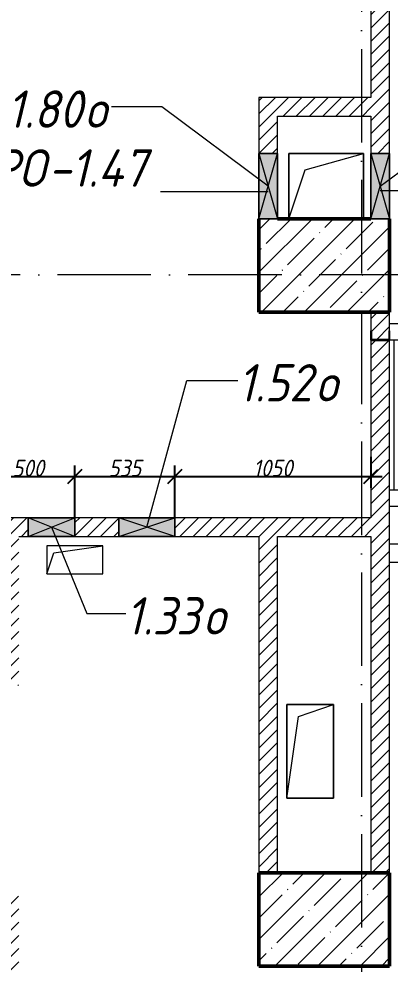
# Model space of a CAD drawing. Header units: millimetres. Extents: x -606178 to 312196, y -19338 to 632709.
# Drawn here: x -338566 to -336578, y 511187 to 516245 of the extents above; entities that cross this region are included whole.
import ezdxf

# ---------------------------------------------------------------- set-up
doc = ezdxf.new("R2010")
doc.units = ezdxf.units.MM
doc.linetypes.add('50_200_ШТРИХ_1Т_ш5_п1_п1_', pattern=[700, 500, -100, 0, -100])
for name, color, linetype, lineweight in [('A-____-____-DIMS', 7, 'Continuous', 9), ('A-DETL-GENF-OTLN', 7, 'Continuous', 9), ('A-DOOR-____-MCUT', 7, 'Continuous', 13), ('A-DOOR-____-OTLN', 7, 'Continuous', 9), ('A-FLOR-____-OTLN', 7, 'Continuous', 9), ('A-GENM-____-IDEN', 7, 'Continuous', 9), ('A-GENM-____-MCUT', 7, 'Continuous', 25), ('A-GENM-____-OTLN', 7, 'Continuous', 9), ('A-GENM-____-OTLN-1', 7, 'Continuous', 25), ('A-GLAZ-____-IDEN', 7, 'Continuous', 9), ('A-GLAZ-____-OTLN', 7, 'Continuous', 9), ('A-WALL-____-PATT-1', 7, 'Continuous', 9), ('A-WALL-FNSH-MCUT-1', 7, 'Continuous', 9), ('E-ELEC-EQPM-OTLN', 7, 'Continuous', 9), ('S-COLS-____-MCUT', 7, 'Continuous', 50), ('S-COLS-____-OTLN', 7, 'Continuous', 9), ('S-GRID-____-OTLN-1', 7, '50_200_ШТРИХ_1Т_ш5_п1_п1_', 9)]:
    doc.layers.add(name, color=color, linetype=linetype, lineweight=lineweight)
doc.styles.add('ISOCPEUR_I_11', font='isocpeui.ttf', dxfattribs={"width": 0.9, "height": 200})
doc.styles.add('ISOCPEUR_I_7', font='isocpeui.ttf', dxfattribs={"width": 0.9, "height": 90})
doc.dimstyles.new('ISO-1_8_0_9К_СРЕДНИЙ_Кладочные_2', dxfattribs={"dimscale": 304.8, "dimtxt": 89.638306, "dimasz": 0.246063, "dimexe": 0.19685, "dimexo": 0, "dimgap": 0, "dimtad": 1, "dimdec": 3, "dimrnd": 0.001, "dimdsep": 46, "dimtxsty": 'ISOCPEUR_I_7', "dimblk1": 'OBLIQUE', "dimblk2": 'OBLIQUE', "dimsah": 1, "dimcen": 0.09, "dimdle": 0.19685, "dimazin": 0, "dimtfac": 1, "dimtdec": 4, "dimtix": 1, "dimtmove": 1, "dimatfit": 3, "dimfxl": 1, "dimtvp": 1, "dimtolj": 1, "dimtzin": 0, "dimarcsym": 2})
pattern_1 = [(45, (-425830.77, 451794.26), (-35.35534, 35.35534), [])]

# ---------------------------------------------------------------- blocks, each defined once
blk = doc.blocks.new('BSC_Колонна _Прямоугольная - 500х700-V147-АР1_План отверстий 1 этажа в осях 1-64_Ю-ЯЯ')
at = {"layer": 'S-COLS-____-OTLN'}
h = blk.add_hatch(dxfattribs=at)
h.set_pattern_fill('FP_159', color=256, style=0, pattern_type=2)
h.set_pattern_definition([(315, (-63131.04, 88900), (114.04925, 114.04925), []), (315, (-63131.04, 88785.95), (114.04925, 114.04925), [201.613, -40.323, 3.353, -36.97])])
h.paths.add_polyline_path([(-250, 250), (-250, -350), (250, -350), (250, 350), (-250, 350)], flags=0)
at = {"layer": 'S-COLS-____-MCUT'}
for p, q in [((250, 350), (-250, 350)), ((-250, 350), (-250, -350)), ((250, -250), (250, 250)), ((-250, -350), (250, -350))]:
    blk.add_line(p, q, dxfattribs=at)
blk = doc.blocks.new('BSC_Колонна _Прямоугольная - 500х700-V150-АР1_План отверстий 1 этажа в осях 1-64_Ю-ЯЯ')
at = {"layer": 'S-COLS-____-OTLN'}
h = blk.add_hatch(dxfattribs=at)
h.set_pattern_fill('FP_162', color=256, style=0, pattern_type=2)
h.set_pattern_definition([(315, (-59631.04, 88900), (114.04925, 114.04925), []), (315, (-59631.04, 88785.95), (114.04925, 114.04925), [201.613, -40.323, 3.353, -36.97])])
h.paths.add_polyline_path([(-250, 350), (-250, -350), (250, -350), (250, 350)], flags=0)
at = {"layer": 'S-COLS-____-MCUT'}
for p, q in [((250, 350), (-250, 350)), ((-250, 350), (-250, -350)), ((250, -350), (250, 350)), ((-250, -350), (250, -350))]:
    blk.add_line(p, q, dxfattribs=at)
blk = doc.blocks.new('DM_Штора_Противопожарная_Doormaster_EI-60 - ш_800 х в_800-30774236-АР1_План отверстий 1 этажа в осях 1-64_Ю-ЯЯ')
at = {"layer": 'A-DOOR-____-MCUT'}
for p, q in [((-365, -50), (-275, -50)), ((-365, -100), (-365, -50)), ((-275, -50), (-275, -100)), ((525, -100), (525, -50)), ((575, -50), (615, -50)), ((615, -50), (615, -100)), ((-275, -100), (-365, -100)), ((-275, -75), (525, -75)), ((615, -100), (525, -100))]:
    blk.add_line(p, q, dxfattribs=at)
at = {"layer": 'E-ELEC-EQPM-OTLN'}
for p, q in [((-665, -130), (-665, -50)), ((-665, -50), (-565, -50)), ((-565, -50), (-565, -130)), ((-565, -130), (-665, -130))]:
    blk.add_line(p, q, dxfattribs=at)
blk = doc.blocks.new('154_Фахверк_СКБ_Швеллер - Тип_100_4010_1-28088705-АР1_План отверстий 1 этажа в осях 1-64_Ю-ЯЯ')
at = {"layer": 'A-GENM-____-MCUT'}
for p, q in [((175, 50), (125, 50)), ((125, 50), (125, -50)), ((128, 47), (175, 47)), ((128, -47), (128, 47)), ((175, 47), (175, 50)), ((125, -50), (175, -50)), ((175, -47), (128, -47)), ((175, -50), (175, -47))]:
    blk.add_line(p, q, dxfattribs=at)
blk = doc.blocks.new('AR_Отверстие прямоугольное _в плите_ - AR_Отверстие прямоугольное _в плите_-30459637-АР1_План отверстий 1 этажа в осях 1-64_Ю-ЯЯ')
at = {"layer": 'A-GENM-____-OTLN'}
for p, q in [((150, 75), (-150, 75)), ((-150, 75), (-150, -75)), ((-112.5, 37.5), (150, 75)), ((150, -75), (150, 75)), ((-150, -75), (-112.5, 37.5)), ((-150, -75), (150, -75))]:
    blk.add_line(p, q, dxfattribs=at)
blk = doc.blocks.new('AR_Отверстие прямоугольное _в плите_ - AR_Отверстие прямоугольное _в плите_-V185-АР1_План отверстий 1 этажа в осях 1-64_Ю-ЯЯ')
at = {"layer": 'A-GENM-____-OTLN'}
for p, q in [((125, 250), (-125, 250)), ((-125, 250), (-125, -250)), ((-62.5, 187.5), (125, 250)), ((125, -250), (125, 250)), ((-125, -250), (-62.5, 187.5)), ((-125, -250), (125, -250))]:
    blk.add_line(p, q, dxfattribs=at)
blk = doc.blocks.new('AR_Отверстие прямоугольное _в плите_ - AR_Отверстие прямоугольное _в плите_-30552695-АР1_План отверстий 1 этажа в осях 1-64_Ю-ЯЯ')
at = {"layer": 'A-GENM-____-OTLN'}
for p, q in [((200, 175), (-200, 175)), ((-200, 175), (-200, -175)), ((-112.5, 87.5), (200, 175)), ((200, -175), (200, 175)), ((-200, -175), (-112.5, 87.5))]:
    blk.add_line(p, q, dxfattribs=at)
blk = doc.blocks.new('AR_Отверстие прямоугольное _в стене_ - AR_Отверстие прямоугольное _в стене__ОВ-36737073-АР1_План отверстий 1 этажа в осях 1-64_Ю-ЯЯ')
at = {"layer": 'A-GLAZ-____-OTLN'}
blk.add_hatch(color=256, dxfattribs=at).paths.add_polyline_path([(-175, -50), (175, -50), (175, 50), (-175, 50)], flags=0)
at = {"layer": 'A-DETL-GENF-OTLN'}
for p, q in [((-175, -50), (-175, 50)), ((-175, 50), (175, 50)), ((175, 50), (-175, -50)), ((-175, 50), (175, -50)), ((175, 50), (-175, 50)), ((-175, 50), (-175, -50)), ((175, 50), (175, -50)), ((175, -50), (175, 50)), ((175, -50), (-175, -50)), ((-175, -50), (175, -50))]:
    blk.add_line(p, q, dxfattribs=at)
blk = doc.blocks.new('AR_Отверстие прямоугольное _в стене__БезПР - AR_Отверстие прямоугольное _в стене__БезПР-36428558-АР1_План отверстий 1 этажа в осях 1-64_Ю-ЯЯ')
at = {"layer": 'A-GLAZ-____-OTLN'}
blk.add_hatch(color=256, dxfattribs=at).paths.add_polyline_path([(125, 50), (-125, 50), (-125, -50), (125, -50)], flags=0)
at = {"layer": 'A-DETL-GENF-OTLN'}
for p, q in [((-125, -50), (-125, 50)), ((-125, 50), (125, 50)), ((125, 50), (-125, -50)), ((-125, 50), (125, -50)), ((125, 50), (-125, 50)), ((-125, 50), (-125, -50)), ((125, 50), (125, -50)), ((125, -50), (125, 50)), ((125, -50), (-125, -50)), ((-125, -50), (125, -50))]:
    blk.add_line(p, q, dxfattribs=at)
blk = doc.blocks.new('AR_Отверстие прямоугольное _в стене__БезПР - AR_Отверстие прямоугольное _в стене__БезПР-36429167-АР1_План отверстий 1 этажа в осях 1-64_Ю-ЯЯ')
at = {"layer": 'A-GLAZ-____-OTLN'}
blk.add_hatch(color=256, dxfattribs=at).paths.add_polyline_path([(150, 50), (-150, 50), (-150, -50), (150, -50)], flags=0)
at = {"layer": 'A-DETL-GENF-OTLN'}
for p, q in [((-150, -50), (-150, 50)), ((-150, 50), (150, 50)), ((150, 50), (-150, -50)), ((-150, 50), (150, -50)), ((150, 50), (-150, 50)), ((-150, 50), (-150, -50)), ((150, 50), (150, -50)), ((150, -50), (150, 50)), ((150, -50), (-150, -50)), ((-150, -50), (150, -50))]:
    blk.add_line(p, q, dxfattribs=at)
blk = doc.blocks.new('_Oblique')
at = {"color": 0, "linetype": 'ByBlock', "lineweight": -2}
blk.add_line((-0.5, -0.5), (0.5, 0.5), dxfattribs=at)
blk = doc.blocks.new('*D4563')
at = {"layer": 'A-____-____-DIMS', "color": 0, "lineweight": -2, "transparency": 16777216}
for p, q in [((-338765.8, 513625.3), (-338765.8, 513856.1)), ((-338265.8, 513575.3), (-338265.8, 513856.1)), ((-338825.8, 513796.1), (-338205.8, 513796.1))]:
    blk.add_line(p, q, dxfattribs=at)
at = {"layer": 'Defpoints', "color": 0, "transparency": 16777216}
for p in [(-338265.8, 513796.1), (-338765.8, 513625.3), (-338265.8, 513575.3)]:
    blk.add_point(p, dxfattribs=at)
at = {"layer": 'A-____-____-DIMS', "color": 0, "lineweight": -2, "transparency": 16777216, "xscale": 75, "yscale": 75, "zscale": 75, "rotation": 180}
blk.add_blockref('_Oblique', (-338765.8, 513796.1), dxfattribs=at)
at = {"layer": 'A-____-____-DIMS', "color": 0, "lineweight": -2, "transparency": 16777216, "xscale": 75, "yscale": 75, "zscale": 75}
blk.add_blockref('_Oblique', (-338265.8, 513796.1), dxfattribs=at)
at = {"layer": 'A-____-____-DIMS', "color": 0, "transparency": 16777216, "insert": (-338515.8, 513841.1), "char_height": 90, "width": 409.578, "attachment_point": 5, "style": 'ISOCPEUR_I_7'}
blk.add_mtext('\\A1;500', dxfattribs=at)
blk = doc.blocks.new('*D4564')
at = {"layer": 'A-____-____-DIMS', "color": 0, "lineweight": -2, "transparency": 16777216}
for p, q in [((-338265.8, 513575.3), (-338265.8, 513856.1)), ((-337730.8, 513575.3), (-337730.8, 513856.1)), ((-338325.8, 513796.1), (-337670.8, 513796.1))]:
    blk.add_line(p, q, dxfattribs=at)
at = {"layer": 'Defpoints', "color": 0, "transparency": 16777216}
for p in [(-337730.8, 513796.1), (-338265.8, 513575.3), (-337730.8, 513575.3)]:
    blk.add_point(p, dxfattribs=at)
at = {"layer": 'A-____-____-DIMS', "color": 0, "lineweight": -2, "transparency": 16777216, "xscale": 75, "yscale": 75, "zscale": 75, "rotation": 180}
blk.add_blockref('_Oblique', (-338265.8, 513796.1), dxfattribs=at)
at = {"layer": 'A-____-____-DIMS', "color": 0, "lineweight": -2, "transparency": 16777216, "xscale": 75, "yscale": 75, "zscale": 75}
blk.add_blockref('_Oblique', (-337730.8, 513796.1), dxfattribs=at)
at = {"layer": 'A-____-____-DIMS', "color": 0, "transparency": 16777216, "insert": (-337998.3, 513841.1), "char_height": 90, "width": 409.578, "attachment_point": 5, "style": 'ISOCPEUR_I_7'}
blk.add_mtext('\\A1;535', dxfattribs=at)
blk = doc.blocks.new('*D4565')
at = {"layer": 'A-____-____-DIMS', "color": 0, "lineweight": -2, "transparency": 16777216}
for p, q in [((-336680.8, 513902.1), (-336680.8, 513736.1)), ((-337730.8, 513575.3), (-337730.8, 513856.1)), ((-337790.8, 513796.1), (-336620.8, 513796.1))]:
    blk.add_line(p, q, dxfattribs=at)
at = {"layer": 'Defpoints', "color": 0, "transparency": 16777216}
for p in [(-336680.8, 513902.1), (-336680.8, 513796.1), (-337730.8, 513575.3)]:
    blk.add_point(p, dxfattribs=at)
at = {"layer": 'A-____-____-DIMS', "color": 0, "lineweight": -2, "transparency": 16777216, "xscale": 75, "yscale": 75, "zscale": 75, "rotation": 180}
blk.add_blockref('_Oblique', (-337730.8, 513796.1), dxfattribs=at)
at = {"layer": 'A-____-____-DIMS', "color": 0, "lineweight": -2, "transparency": 16777216, "xscale": 75, "yscale": 75, "zscale": 75}
blk.add_blockref('_Oblique', (-336680.8, 513796.1), dxfattribs=at)
at = {"layer": 'A-____-____-DIMS', "color": 0, "transparency": 16777216, "insert": (-337205.8, 513841.1), "char_height": 90, "width": 504.733, "attachment_point": 5, "style": 'ISOCPEUR_I_7'}
blk.add_mtext('\\A1;1050', dxfattribs=at)

msp = doc.modelspace()

# ---------------------------------------------------------------- hatches: boundary and pattern name
at = {"layer": 'A-WALL-____-PATT-1'}
h = msp.add_hatch(dxfattribs=at)
h.set_pattern_fill('FP_5', color=256, style=0, pattern_type=2)
h.set_pattern_definition(pattern_1)
h.paths.add_polyline_path([(-336680.7712, 515525.3011), (-336580.7712, 515525.3011), (-336580.7712, 518375.3011), (-336680.7712, 518375.3011), (-336680.7712, 515725.3011)], flags=0)
h = msp.add_hatch(dxfattribs=at)
h.set_pattern_fill('FP_5', color=256, style=0, pattern_type=2)
h.set_pattern_definition(pattern_1)
h.paths.add_polyline_path([(-336680.7712, 515725.3011), (-336680.7712, 515825.3011), (-337280.7712, 515825.3011), (-337280.7712, 515725.3011), (-337180.7712, 515725.3011)], flags=0)
h = msp.add_hatch(dxfattribs=at)
h.set_pattern_fill('FP_5', color=256, style=0, pattern_type=2)
h.set_pattern_definition(pattern_1)
h.paths.add_polyline_path([(-337280.7712, 515525.3011), (-337180.7712, 515525.3011), (-337180.7712, 515725.3011), (-337280.7712, 515725.3011)], flags=0)
h = msp.add_hatch(dxfattribs=at)
h.set_pattern_fill('FP_5', color=256, style=0, pattern_type=2)
h.set_pattern_definition(pattern_1)
h.paths.add_polyline_path([(-336680.7712, 511675.3011), (-336580.7712, 511675.3011), (-336580.7712, 514525.3011), (-336680.7712, 514525.3011), (-336680.7712, 512247.0873)], flags=0)
h.paths.add_polyline_path([(-336594.1348, 514528.3011), (-336583.7712, 514528.3011), (-336583.7712, 514575.3011), (-336580.7712, 514575.3011), (-336580.7712, 514675.3011), (-336680.7712, 514675.3011), (-336680.7712, 514575.3011), (-336677.7712, 514575.3011), (-336677.7712, 514528.3011)], flags=0)
h = msp.add_hatch(dxfattribs=at)
h.set_pattern_fill('FP_5', color=256, style=0, pattern_type=2)
h.set_pattern_definition(pattern_1)
h.paths.add_polyline_path([(-338568.7712, 506075.3011), (-338565.7712, 506075.3011), (-338565.7712, 508775.3011), (-338568.7712, 508775.3011), (-338568.7712, 508822.3011), (-338662.7712, 508822.3011), (-338662.7712, 508775.3011), (-338665.7712, 508775.3011), (-338665.7712, 506075.3011), (-338662.7712, 506075.3011)], flags=0)
h.paths.add_polyline_path([(-338665.7712, 508825.3011), (-338565.7712, 508825.3011), (-338565.7712, 511525.3011), (-338568.7712, 511525.3011), (-338568.7712, 511572.3011), (-338662.7712, 511572.3011), (-338662.7712, 511525.3011), (-338665.7712, 511525.3011), (-338665.7712, 509018.1171)], flags=0)
h.paths.add_polyline_path([(-338662.7712, 512678.3011), (-338568.7712, 512678.3011), (-338568.7712, 512725.3011), (-338565.7712, 512725.3011), (-338565.7712, 513575.3011), (-338665.7712, 513575.3011), (-338665.7712, 512725.3011), (-338662.7712, 512725.3011)], flags=0)
h = msp.add_hatch(dxfattribs=at)
h.set_pattern_fill('FP_5', color=256, style=0, pattern_type=2)
h.set_pattern_definition(pattern_1)
h.paths.add_polyline_path([(-336680.7712, 513475.3011), (-336680.7712, 513575.3011), (-337730.7712, 513575.3011), (-337730.7712, 513475.3011), (-337180.7712, 513475.3011)], flags=0)
h.paths.add_polyline_path([(-338565.7712, 513475.3011), (-338515.7712, 513475.3011), (-338515.7712, 513575.3011), (-338565.7712, 513575.3011)], flags=0)
h.paths.add_polyline_path([(-338265.7712, 513475.3011), (-338030.7712, 513475.3011), (-338030.7712, 513575.3011), (-338265.7712, 513575.3011), (-338265.7712, 513551.9548)], flags=0)
h = msp.add_hatch(dxfattribs=at)
h.set_pattern_fill('FP_5', color=256, style=0, pattern_type=2)
h.set_pattern_definition(pattern_1)
h.paths.add_polyline_path([(-337180.7712, 511675.3011), (-337180.7712, 513475.3011), (-337280.7712, 513475.3011), (-337280.7712, 511675.3011)], flags=0)

# ---------------------------------------------------------------- linework, layer by layer
at = {"layer": 'A-FLOR-____-OTLN'}
for p, q in [((-337120.7712, 515525.3011), (-336720.7712, 515525.3011)), ((-337120.7712, 515175.3011), (-337120.7712, 515525.3011)), ((-336720.7712, 515525.3011), (-336720.7712, 515175.3011)), ((-337130.7712, 512575.3011), (-336880.7712, 512575.3011)), ((-337130.7712, 512075.3011), (-337130.7712, 512575.3011)), ((-336880.7712, 512575.3011), (-336880.7712, 512075.3011)), ((-336880.7712, 512075.3011), (-337130.7712, 512075.3011))]:
    msp.add_line(p, q, dxfattribs=at)
at = {"layer": 'A-GENM-____-IDEN'}
for p, q in [((-337230.7712, 515320.1842), (-337807.5249, 515320.1842)), ((-336630.7712, 515327.5678), (-335853.291, 515327.5678))]:
    msp.add_line(p, q, dxfattribs=at)
at = {"layer": 'A-GLAZ-____-IDEN'}
for p, q in [((-337800.2838, 515774.9894), (-338069.7484, 515774.9894)), ((-337230.7712, 515350.3011), (-337800.2838, 515774.9894)), ((-336630.7712, 515350.3011), (-336055.9751, 515774.9894)), ((-337880.7712, 513525.3011), (-337665.9593, 514310.264)), ((-337665.9593, 514310.264), (-337393.1218, 514310.264)), ((-338390.7712, 513525.3011), (-338201.8856, 513062.8467)), ((-338201.8856, 513062.8467), (-337993.6618, 513062.8467))]:
    msp.add_line(p, q, dxfattribs=at)
at = {"layer": 'A-WALL-FNSH-MCUT-1'}
for p, q in [((-336680.7712, 518375.3011), (-336680.7712, 515825.3011)), ((-336580.7712, 515525.3011), (-336580.7712, 517575.3011)), ((-336680.7712, 515825.3011), (-337280.7712, 515825.3011)), ((-337280.7712, 515825.3011), (-337280.7712, 515525.3011)), ((-337180.7712, 515725.3011), (-336680.7712, 515725.3011)), ((-337180.7712, 515525.3011), (-337180.7712, 515725.3011)), ((-336680.7712, 515725.3011), (-336680.7712, 515525.3011)), ((-336680.7712, 514675.3011), (-336680.7712, 514575.3011)), ((-336580.7712, 514615.3011), (-336580.7712, 514675.3011)), ((-336680.7712, 514525.3011), (-336680.7712, 513575.3011)), ((-336580.7712, 513725.3011), (-336580.7712, 514525.3011)), ((-336580.7712, 513435.3011), (-336580.7712, 513635.3011)), ((-338515.7712, 513575.3011), (-338765.7712, 513575.3011)), ((-338030.7712, 513575.3011), (-338265.7712, 513575.3011)), ((-336680.7712, 513575.3011), (-337730.7712, 513575.3011)), ((-338565.7712, 513475.3011), (-338515.7712, 513475.3011)), ((-338265.7712, 513475.3011), (-338030.7712, 513475.3011)), ((-337730.7712, 513475.3011), (-337280.7712, 513475.3011)), ((-337280.7712, 513475.3011), (-337280.7712, 511675.3011)), ((-337180.7712, 513475.3011), (-336680.7712, 513475.3011)), ((-337180.7712, 511675.3011), (-337180.7712, 513475.3011)), ((-336680.7712, 513475.3011), (-336680.7712, 511675.3011)), ((-336580.7712, 511675.3011), (-336580.7712, 513335.3011))]:
    msp.add_line(p, q, dxfattribs=at)
at = {"layer": 'S-GRID-____-OTLN-1'}
for p, q in [((-336730.7712, 542687.1106), (-336730.7712, 491375.8881)), ((-321756.3646, 514875.3011), (-430499.5414, 514875.3011))]:
    msp.add_line(p, q, dxfattribs=at)

# ---------------------------------------------------------------- block references
at = {"layer": 'A-DOOR-____-OTLN', "rotation": 89.99999999999993}
msp.add_blockref('DM_Штора_Противопожарная_Doormaster_EI-60 - ш_800 х в_800-30774236-АР1_План отверстий 1 этажа в осях 1-64_Ю-ЯЯ', (-336630.7712, 514000.3011), dxfattribs=at)
at = {"layer": 'A-GENM-____-OTLN'}
for name, p in [('AR_Отверстие прямоугольное _в плите_ - AR_Отверстие прямоугольное _в плите_-30552695-АР1_План отверстий 1 этажа в осях 1-64_Ю-ЯЯ', (-336920.7712, 515350.3011)), ('AR_Отверстие прямоугольное _в плите_ - AR_Отверстие прямоугольное _в плите_-30459637-АР1_План отверстий 1 этажа в осях 1-64_Ю-ЯЯ', (-338265.7712, 513350.3011)), ('AR_Отверстие прямоугольное _в плите_ - AR_Отверстие прямоугольное _в плите_-V185-АР1_План отверстий 1 этажа в осях 1-64_Ю-ЯЯ', (-337005.7712, 512325.3011))]:
    msp.add_blockref(name, p, dxfattribs=at)
at = {"layer": 'A-GENM-____-OTLN-1', "rotation": 89.99999999999993}
msp.add_blockref('154_Фахверк_СКБ_Швеллер - Тип_100_4010_1-28088705-АР1_План отверстий 1 этажа в осях 1-64_Ю-ЯЯ', (-336630.7712, 514400.3011), dxfattribs=at)
at = {"layer": 'A-GLAZ-____-OTLN'}
for name, p, rotation in [('AR_Отверстие прямоугольное _в стене_ - AR_Отверстие прямоугольное _в стене__ОВ-36737073-АР1_План отверстий 1 этажа в осях 1-64_Ю-ЯЯ', (-337230.7712, 515350.3011), 90), ('AR_Отверстие прямоугольное _в стене_ - AR_Отверстие прямоугольное _в стене__ОВ-36737073-АР1_План отверстий 1 этажа в осях 1-64_Ю-ЯЯ', (-336630.7712, 515350.3011), 90), ('AR_Отверстие прямоугольное _в стене__БезПР - AR_Отверстие прямоугольное _в стене__БезПР-36428558-АР1_План отверстий 1 этажа в осях 1-64_Ю-ЯЯ', (-338390.7712, 513525.3011), 180), ('AR_Отверстие прямоугольное _в стене__БезПР - AR_Отверстие прямоугольное _в стене__БезПР-36429167-АР1_План отверстий 1 этажа в осях 1-64_Ю-ЯЯ', (-337880.7712, 513525.3011), 180)]:
    msp.add_blockref(name, p, dxfattribs=dict(at, rotation=rotation))
at = {"layer": 'S-COLS-____-OTLN', "rotation": 89.9999999999999}
for name, p in [('BSC_Колонна _Прямоугольная - 500х700-V147-АР1_План отверстий 1 этажа в осях 1-64_Ю-ЯЯ', (-336930.7712, 514925.3011)), ('BSC_Колонна _Прямоугольная - 500х700-V150-АР1_План отверстий 1 этажа в осях 1-64_Ю-ЯЯ', (-336930.7712, 511425.3011))]:
    msp.add_blockref(name, p, dxfattribs=at)

# ---------------------------------------------------------------- texts
at = {"layer": 'A-GENM-____-IDEN', "char_height": 200, "attachment_point": 1, "style": 'ISOCPEUR_I_11'}
for s, insert, width in [('ПРО', (-338873.5466, 515547.3003), 562.784625), ('-1.47', (-338409.2028, 515547.3003), 692.658)]:
    msp.add_mtext(s, dxfattribs=dict(at, insert=insert, width=width))
at = {"layer": 'A-GLAZ-____-IDEN', "char_height": 200, "attachment_point": 1, "style": 'ISOCPEUR_I_11'}
for s, insert, width in [('1.80', (-338629.2, 515862.604), 505.063125), ('\\fISOCPEUR|b0|i1|c204|p34|;\\W.9;о', (-338212.4813, 515862.604), 158.734125), ('1.52', (-337393.1218, 514397.8786), 505.063125), ('\\fISOCPEUR|b0|i1|c204|p34|;\\W.9;о', (-336976.4031, 514397.8786), 158.734125), ('1.33', (-337993.6618, 513150.4613), 505.063125), ('\\fISOCPEUR|b0|i1|c204|p34|;\\W.9;о', (-337576.943, 513150.4613), 158.734125)]:
    msp.add_mtext(s, dxfattribs=dict(at, insert=insert, width=width))

# ---------------------------------------------------------------- dimensions: what is measured, and where the dimension line sits
at = {"layer": 'A-____-____-DIMS'}
for base, p1, p2, override, picture, middle in [((-338265.7712, 513796.0666), (-338765.7712, 513625.3011), (-338265.7712, 513575.3011), {"dimpost": '<>', "dimfxl": 502.493781}, '*D4563', (-338515.7712, 513841.0666)), ((-337730.7712, 513796.0666), (-338265.7712, 513575.3011), (-337730.7712, 513575.3011), {"dimpost": '<>', "dimfxl": 535}, '*D4564', (-337998.2712, 513841.0666)), ((-336680.7712, 513796.0666), (-337730.7712, 513575.3011), (-336680.7712, 513902.1327), {"dimpost": '<>', "dimfxl": 1099.690341}, '*D4565', (-337205.7712, 513841.0666))]:
    dim = msp.add_linear_dim(base=base, p1=p1, p2=p2, dimstyle='ISO-1_8_0_9К_СРЕДНИЙ_Кладочные_2', override=override, dxfattribs=at)
    dim.commit()
    dim.dimension.update_dxf_attribs({"geometry": picture, "text_midpoint": middle})

doc.saveas('drawing.dxf')
